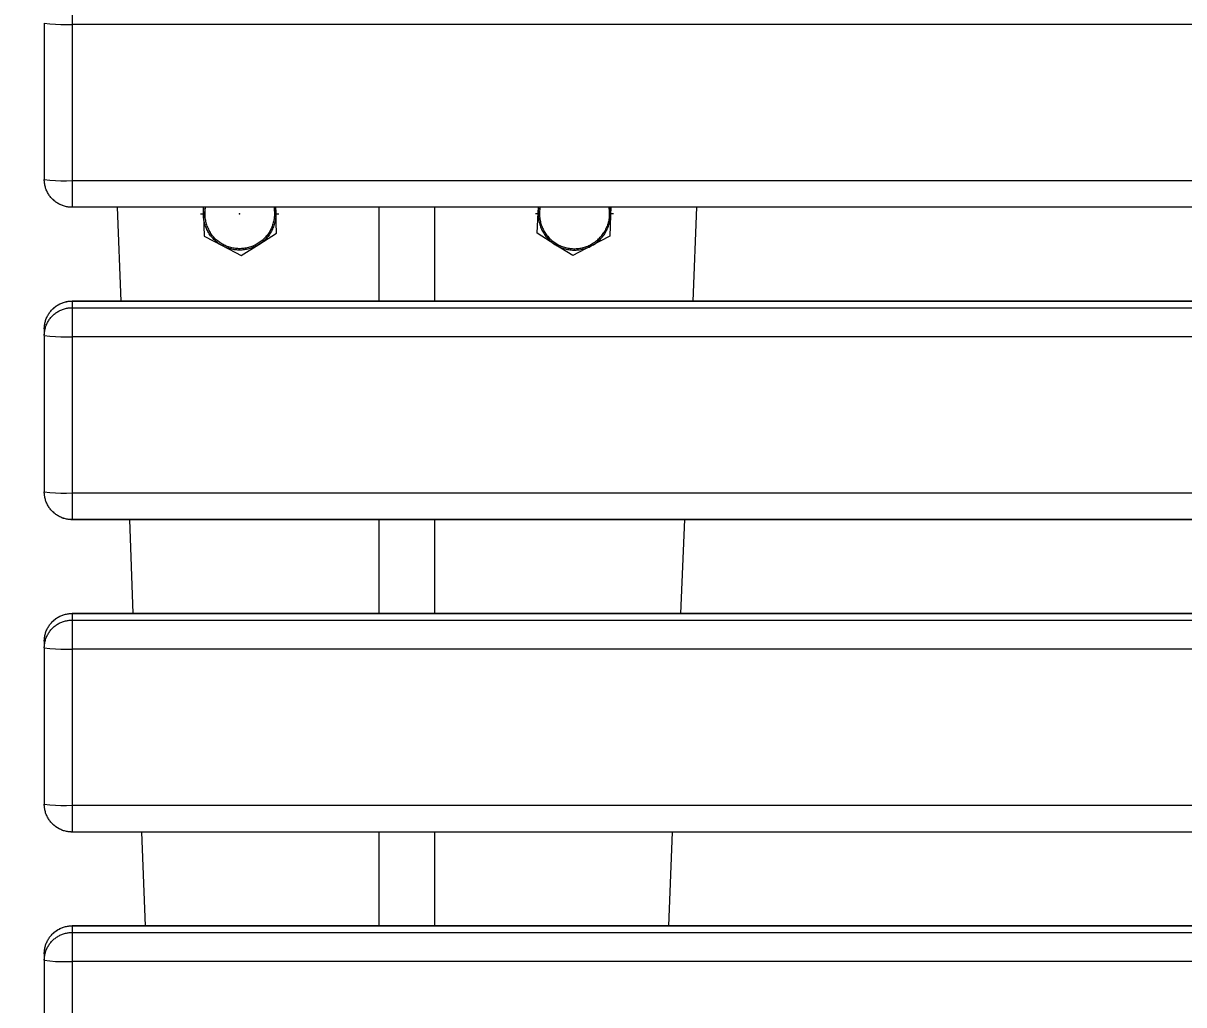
# Model space of a CAD drawing. Header units: millimetres. Extents: x -30 to 4992, y -440 to 3111.
# Drawn here: x 139.2 to 347.2, y 1856.5 to 2032.3 of the extents above; entities that cross this region are included whole.
import ezdxf

# ---------------------------------------------------------------- set-up
doc = ezdxf.new("R2010")
doc.units = ezdxf.units.MM
doc.header["$PDSIZE"] = -1
doc.layers.add('ZANO_R', color=7, linetype='Continuous', lineweight=0)
doc.layers.add('ZANO_W', color=1, linetype='Continuous', lineweight=0)
doc.styles.add('Arial', font='arial.ttf')
doc.styles.get("Standard").update_dxf_attribs({"font": 'ARIALUNI.TTF'})
doc.dimstyles.new('pl i ang', dxfattribs={"dimtxt": 50, "dimasz": 50, "dimexe": 1.25, "dimexo": 0.625, "dimgap": 10, "dimtad": 1, "dimtoh": 1, "dimtxsty": 'Standard', "dimcen": 2.5, "dimclrd": 1, "dimclre": 1, "dimclrt": 1, "dimadec": 0, "dimazin": 0, "dimtfac": 1, "dimtmove": 0, "dimatfit": 3, "dimfxl": 1, "dimarcsym": 1})

# ---------------------------------------------------------------- blocks, each defined once
blk = doc.blocks.new('*D389')
at = {"layer": 'ZANO_W', "color": 1, "lineweight": -2}
for p, q in [((138.02, 2206.3), (16.39, 2206.3)), ((26.39, 2166.3), (26.39, 938.92)), ((138.02, 898.92), (16.39, 898.92))]:
    blk.add_line(p, q, dxfattribs=at)
at = {"layer": 'ZANO_W', "color": 1}
for points in [[(33.05, 2166.3), (19.72, 2166.3), (26.39, 2206.3)], [(19.72, 938.92), (33.05, 938.92), (26.39, 898.92)]]:
    blk.add_solid(points, dxfattribs=at)
at = {"layer": 'ZANO_W', "color": 1, "insert": (-4.05, 1552.61), "char_height": 40, "attachment_point": 5, "rotation": 90, "style": 'Arial'}
blk.add_mtext('1307', dxfattribs=at)

msp = doc.modelspace()

# ---------------------------------------------------------------- linework, layer by layer
at = {"layer": 'ZANO_R'}
for p, q in [((148.02, 2037.26), (148.02, 2032.05)), ((143.02, 2032.27), (144.01, 2032.16)), ((143.02, 2032.26), (143.02, 2005.48)), ((144.01, 2032.16), (145.01, 2032.08)), ((145.01, 2032.08), (146.01, 2032.04)), ((146.01, 2032.04), (147.01, 2032.03)), ((147.01, 2032.03), (148.02, 2032.05)), ((1938.02, 2032.05), (148.02, 2032.05)), ((148.02, 2032.05), (148.02, 2004.08)), ((143.02, 2005.48), (143.02, 2004.29)), ((143.02, 2004.29), (144.01, 2004.18)), ((143.02, 2004.11), (143.02, 2004.29)), ((143.03, 2003.94), (143.02, 2004.11)), ((143.04, 2003.76), (143.03, 2003.94)), ((143.07, 2003.59), (143.04, 2003.76)), ((143.09, 2003.42), (143.07, 2003.59)), ((143.13, 2003.25), (143.09, 2003.42)), ((143.17, 2003.08), (143.13, 2003.25)), ((143.21, 2002.91), (143.17, 2003.08)), ((143.26, 2002.74), (143.21, 2002.91)), ((144.01, 2004.18), (145.01, 2004.11)), ((145.01, 2004.11), (146.01, 2004.06)), ((146.01, 2004.06), (147.01, 2004.05)), ((147.01, 2004.05), (148.02, 2004.08)), ((148.02, 2004.08), (1938.02, 2004.08)), ((148.02, 2004.08), (148.02, 1999.29)), ((143.32, 2002.58), (143.26, 2002.74)), ((143.38, 2002.41), (143.32, 2002.58)), ((143.45, 2002.25), (143.38, 2002.41)), ((143.52, 2002.1), (143.45, 2002.25)), ((143.6, 2001.94), (143.52, 2002.1)), ((143.69, 2001.79), (143.6, 2001.94)), ((143.78, 2001.64), (143.69, 2001.79)), ((143.87, 2001.49), (143.78, 2001.64)), ((143.97, 2001.35), (143.87, 2001.49)), ((144.08, 2001.21), (143.97, 2001.35)), ((144.19, 2001.07), (144.08, 2001.21)), ((144.3, 2000.94), (144.19, 2001.07)), ((144.42, 2000.82), (144.3, 2000.94)), ((144.54, 2000.69), (144.42, 2000.82)), ((144.67, 2000.57), (144.54, 2000.69)), ((144.7, 2000.55), (144.57, 2000.67)), ((144.8, 2000.46), (144.67, 2000.57)), ((144.83, 2000.44), (144.7, 2000.55)), ((144.94, 2000.35), (144.8, 2000.46)), ((144.97, 2000.33), (144.83, 2000.44)), ((145.08, 2000.24), (144.94, 2000.35)), ((145.11, 2000.23), (144.97, 2000.33)), ((145.22, 2000.14), (145.08, 2000.24)), ((145.25, 2000.13), (145.11, 2000.23)), ((145.37, 2000.05), (145.22, 2000.14)), ((145.39, 2000.04), (145.25, 2000.13)), ((145.52, 1999.96), (145.37, 2000.05)), ((145.54, 1999.95), (145.39, 2000.04)), ((145.67, 1999.88), (145.52, 1999.96)), ((145.69, 1999.87), (145.54, 1999.95)), ((145.83, 1999.8), (145.67, 1999.88)), ((145.85, 1999.79), (145.69, 1999.87)), ((145.98, 1999.72), (145.83, 1999.8)), ((146, 1999.72), (145.85, 1999.79)), ((146.14, 1999.65), (145.98, 1999.72)), ((146.16, 1999.65), (146, 1999.72)), ((146.31, 1999.59), (146.14, 1999.65)), ((146.32, 1999.59), (146.16, 1999.65)), ((146.47, 1999.54), (146.31, 1999.59)), ((146.49, 1999.53), (146.32, 1999.59)), ((146.64, 1999.48), (146.47, 1999.54)), ((146.65, 1999.48), (146.49, 1999.53)), ((146.81, 1999.44), (146.64, 1999.48)), ((146.82, 1999.44), (146.65, 1999.48)), ((146.98, 1999.4), (146.81, 1999.44)), ((146.99, 1999.4), (146.82, 1999.44)), ((147.15, 1999.37), (146.98, 1999.4)), ((147.16, 1999.37), (146.99, 1999.4)), ((147.32, 1999.34), (147.15, 1999.37)), ((147.33, 1999.34), (147.16, 1999.37)), ((147.49, 1999.32), (147.32, 1999.34)), ((147.5, 1999.32), (147.33, 1999.34)), ((147.67, 1999.3), (147.49, 1999.32)), ((147.67, 1999.31), (147.5, 1999.32)), ((147.84, 1999.3), (147.67, 1999.31)), ((147.84, 1999.29), (147.67, 1999.3)), ((148.02, 1999.3), (147.84, 1999.3)), ((148.02, 1999.29), (147.84, 1999.29)), ((244.57, 1999.3), (148.02, 1999.3)), ((1938.02, 1999.29), (148.02, 1999.29)), ((156.07, 1999.3), (156.73, 1982.49)), ((171.46, 1999.29), (171.52, 1997.87)), ((171.54, 1998.69), (171.56, 1998.89)), ((171.56, 1998.89), (171.59, 1999.09)), ((171.59, 1999.09), (171.62, 1999.3)), ((171.81, 1998.87), (171.79, 1998.66)), ((171.84, 1999.08), (171.81, 1998.87)), ((171.88, 1999.3), (171.84, 1999.08)), ((184.16, 1999.3), (184.19, 1999.08)), ((184.19, 1999.08), (184.22, 1998.87)), ((184.22, 1998.87), (184.24, 1998.66)), ((184.41, 1999.3), (184.44, 1999.11)), ((184.44, 1999.11), (184.47, 1998.93)), ((184.51, 1998.39), (184.47, 1999.3)), ((184.47, 1998.93), (184.49, 1998.75)), ((184.49, 1998.75), (184.5, 1998.57)), ((203.02, 1982.49), (203.02, 1999.3)), ((213.02, 1982.49), (213.02, 1999.3)), ((231.52, 1998.39), (231.56, 1999.3)), ((231.55, 1998.75), (231.53, 1998.57)), ((231.57, 1998.93), (231.55, 1998.75)), ((231.59, 1999.11), (231.57, 1998.93)), ((231.62, 1999.3), (231.59, 1999.11)), ((231.81, 1998.87), (231.79, 1998.66)), ((231.84, 1999.08), (231.81, 1998.87)), ((231.88, 1999.3), (231.84, 1999.08)), ((244.16, 1999.3), (244.19, 1999.08)), ((244.19, 1999.08), (244.22, 1998.87)), ((244.22, 1998.87), (244.24, 1998.66)), ((244.44, 1999.09), (244.41, 1999.3)), ((244.47, 1998.89), (244.44, 1999.09)), ((244.49, 1998.69), (244.47, 1998.89)), ((244.57, 1999.29), (244.51, 1997.87)), ((259.3, 1982.49), (259.96, 1999.29)), ((171.02, 1998.13), (171.51, 1998.13)), ((171.52, 1998.28), (171.53, 1998.48)), ((171.52, 1998.07), (171.52, 1998.28)), ((171.52, 1997.87), (171.52, 1998.07)), ((171.53, 1997.65), (171.52, 1997.87)), ((171.52, 1997.87), (171.67, 1994.12)), ((171.53, 1998.48), (171.54, 1998.69)), ((171.55, 1997.43), (171.53, 1997.65)), ((171.58, 1997.21), (171.55, 1997.43)), ((171.62, 1997), (171.58, 1997.21)), ((171.66, 1996.78), (171.62, 1997)), ((171.71, 1996.57), (171.66, 1996.78)), ((171.79, 1998.66), (171.77, 1998.45)), ((171.77, 1998.45), (171.77, 1998.23)), ((171.77, 1998.23), (171.77, 1998.02)), ((171.77, 1998.02), (171.77, 1997.81)), ((171.77, 1997.81), (171.79, 1997.6)), ((171.79, 1997.6), (171.81, 1997.38)), ((171.81, 1997.38), (171.84, 1997.17)), ((171.84, 1997.17), (171.88, 1996.96)), ((171.88, 1996.96), (171.92, 1996.75)), ((171.92, 1996.75), (171.97, 1996.54)), ((184.11, 1996.75), (184.06, 1996.55)), ((184.16, 1996.96), (184.11, 1996.75)), ((184.19, 1997.17), (184.16, 1996.96)), ((184.22, 1997.38), (184.19, 1997.17)), ((184.24, 1997.6), (184.22, 1997.38)), ((184.24, 1998.66), (184.26, 1998.45)), ((184.26, 1997.81), (184.24, 1997.6)), ((184.26, 1998.45), (184.26, 1998.23)), ((184.26, 1998.23), (184.26, 1998.02)), ((184.26, 1998.02), (184.26, 1997.81)), ((184.34, 1996.64), (184.29, 1996.43)), ((184.39, 1996.86), (184.34, 1996.64)), ((184.43, 1997.08), (184.39, 1996.86)), ((184.46, 1997.29), (184.43, 1997.08)), ((184.49, 1997.51), (184.46, 1997.29)), ((184.5, 1997.73), (184.49, 1997.51)), ((184.5, 1998.57), (184.51, 1998.39)), ((184.51, 1997.95), (184.5, 1997.73)), ((184.51, 1998.39), (184.52, 1998.17)), ((184.66, 1994.64), (184.51, 1998.39)), ((184.52, 1998.17), (184.51, 1997.95)), ((184.52, 1998.13), (185.02, 1998.13)), ((231.51, 1998.13), (231.02, 1998.13)), ((231.37, 1994.64), (231.52, 1998.39)), ((231.53, 1998.57), (231.52, 1998.39)), ((231.52, 1998.39), (231.52, 1998.17)), ((231.52, 1998.17), (231.52, 1997.95)), ((231.52, 1997.95), (231.53, 1997.73)), ((231.53, 1997.73), (231.55, 1997.51)), ((231.55, 1997.51), (231.57, 1997.29)), ((231.57, 1997.29), (231.6, 1997.08)), ((231.6, 1997.08), (231.64, 1996.86)), ((231.64, 1996.86), (231.69, 1996.64)), ((231.69, 1996.64), (231.74, 1996.43)), ((231.79, 1998.66), (231.77, 1998.45)), ((231.77, 1998.45), (231.77, 1998.23)), ((231.77, 1998.23), (231.77, 1998.02)), ((231.77, 1998.02), (231.77, 1997.81)), ((231.77, 1997.81), (231.79, 1997.6)), ((231.79, 1997.6), (231.81, 1997.38)), ((231.81, 1997.38), (231.84, 1997.17)), ((231.84, 1997.17), (231.88, 1996.96)), ((231.88, 1996.96), (231.92, 1996.75)), ((231.92, 1996.75), (231.97, 1996.55)), ((244.11, 1996.75), (244.06, 1996.54)), ((244.16, 1996.96), (244.11, 1996.75)), ((244.19, 1997.17), (244.16, 1996.96)), ((244.22, 1997.38), (244.19, 1997.17)), ((244.24, 1997.6), (244.22, 1997.38)), ((244.24, 1998.66), (244.26, 1998.45)), ((244.26, 1997.81), (244.24, 1997.6)), ((244.26, 1998.45), (244.26, 1998.23)), ((244.26, 1998.23), (244.26, 1998.02)), ((244.26, 1998.02), (244.26, 1997.81)), ((244.33, 1996.57), (244.37, 1996.78)), ((244.51, 1997.87), (244.36, 1994.12)), ((244.37, 1996.78), (244.42, 1997)), ((244.42, 1997), (244.45, 1997.21)), ((244.45, 1997.21), (244.48, 1997.43)), ((244.48, 1997.43), (244.5, 1997.65)), ((244.51, 1998.48), (244.49, 1998.69)), ((244.5, 1997.65), (244.51, 1997.87)), ((244.51, 1998.28), (244.51, 1998.48)), ((244.52, 1998.07), (244.51, 1998.28)), ((244.51, 1997.87), (244.52, 1998.07)), ((245.02, 1998.13), (244.52, 1998.13)), ((171.76, 1996.35), (171.71, 1996.57)), ((171.83, 1996.14), (171.76, 1996.35)), ((171.9, 1995.94), (171.83, 1996.14)), ((171.97, 1995.73), (171.9, 1995.94)), ((171.97, 1996.54), (172.03, 1996.34)), ((172.06, 1995.53), (171.97, 1995.73)), ((172.03, 1996.34), (172.09, 1996.14)), ((172.15, 1995.33), (172.06, 1995.53)), ((172.09, 1996.14), (172.16, 1995.93)), ((172.25, 1995.13), (172.15, 1995.33)), ((172.16, 1995.93), (172.24, 1995.74)), ((172.24, 1995.74), (172.33, 1995.54)), ((172.35, 1994.94), (172.25, 1995.13)), ((172.33, 1995.54), (172.42, 1995.35)), ((172.46, 1994.75), (172.35, 1994.94)), ((172.42, 1995.35), (172.52, 1995.16)), ((172.58, 1994.56), (172.46, 1994.75)), ((172.52, 1995.16), (172.62, 1994.97)), ((172.7, 1994.38), (172.58, 1994.56)), ((172.62, 1994.97), (172.73, 1994.79)), ((172.85, 1994.61), (172.73, 1994.79)), ((172.97, 1994.44), (172.85, 1994.61)), ((181.49, 1992.63), (184.66, 1994.64)), ((183.18, 1994.61), (183.06, 1994.44)), ((183.3, 1994.79), (183.18, 1994.61)), ((183.41, 1994.97), (183.3, 1994.79)), ((183.49, 1994.63), (183.37, 1994.45)), ((183.52, 1995.16), (183.41, 1994.97)), ((183.61, 1994.82), (183.49, 1994.63)), ((183.61, 1995.35), (183.52, 1995.16)), ((183.71, 1995.54), (183.61, 1995.35)), ((183.72, 1995.01), (183.61, 1994.82)), ((183.79, 1995.74), (183.71, 1995.54)), ((183.82, 1995.2), (183.72, 1995.01)), ((183.87, 1995.94), (183.79, 1995.74)), ((183.92, 1995.4), (183.82, 1995.2)), ((183.94, 1996.14), (183.87, 1995.94)), ((184, 1995.6), (183.92, 1995.4)), ((184, 1996.34), (183.94, 1996.14)), ((184.06, 1996.55), (184, 1996.34)), ((184.09, 1995.81), (184, 1995.6)), ((184.16, 1996.01), (184.09, 1995.81)), ((184.23, 1996.22), (184.16, 1996.01)), ((184.29, 1996.43), (184.23, 1996.22)), ((234.54, 1992.63), (231.37, 1994.64)), ((231.74, 1996.43), (231.8, 1996.22)), ((231.8, 1996.22), (231.87, 1996.01)), ((231.87, 1996.01), (231.95, 1995.81)), ((231.95, 1995.81), (232.03, 1995.6)), ((231.97, 1996.55), (232.03, 1996.34)), ((232.03, 1996.34), (232.09, 1996.14)), ((232.03, 1995.6), (232.12, 1995.4)), ((232.09, 1996.14), (232.16, 1995.94)), ((232.12, 1995.4), (232.21, 1995.2)), ((232.16, 1995.94), (232.24, 1995.74)), ((232.21, 1995.2), (232.31, 1995.01)), ((232.24, 1995.74), (232.33, 1995.54)), ((232.31, 1995.01), (232.42, 1994.82)), ((232.33, 1995.54), (232.42, 1995.35)), ((232.42, 1995.35), (232.52, 1995.16)), ((232.42, 1994.82), (232.54, 1994.63)), ((232.52, 1995.16), (232.62, 1994.97)), ((232.54, 1994.63), (232.66, 1994.45)), ((232.62, 1994.97), (232.73, 1994.79)), ((232.73, 1994.79), (232.85, 1994.61)), ((232.85, 1994.61), (232.97, 1994.44)), ((243.06, 1994.44), (243.18, 1994.61)), ((243.18, 1994.61), (243.3, 1994.79)), ((243.41, 1994.97), (243.3, 1994.79)), ((243.33, 1994.38), (243.45, 1994.56)), ((243.51, 1995.16), (243.41, 1994.97)), ((243.45, 1994.56), (243.57, 1994.75)), ((243.61, 1995.35), (243.51, 1995.16)), ((243.57, 1994.75), (243.68, 1994.94)), ((243.7, 1995.54), (243.61, 1995.35)), ((243.68, 1994.94), (243.78, 1995.13)), ((243.79, 1995.74), (243.7, 1995.54)), ((243.78, 1995.13), (243.88, 1995.33)), ((243.87, 1995.93), (243.79, 1995.74)), ((243.94, 1996.14), (243.87, 1995.93)), ((243.88, 1995.33), (243.97, 1995.53)), ((244, 1996.34), (243.94, 1996.14)), ((243.97, 1995.53), (244.06, 1995.73)), ((244.06, 1996.54), (244, 1996.34)), ((244.06, 1995.73), (244.14, 1995.94)), ((244.14, 1995.94), (244.21, 1996.14)), ((244.21, 1996.14), (244.27, 1996.35)), ((244.27, 1996.35), (244.33, 1996.57)), ((171.67, 1994.12), (174.99, 1992.37)), ((172.83, 1994.21), (172.7, 1994.38)), ((172.97, 1994.03), (172.83, 1994.21)), ((173.1, 1994.27), (172.97, 1994.44)), ((173.11, 1993.86), (172.97, 1994.03)), ((173.24, 1994.1), (173.1, 1994.27)), ((173.26, 1993.7), (173.11, 1993.86)), ((173.38, 1993.94), (173.24, 1994.1)), ((173.41, 1993.54), (173.26, 1993.7)), ((173.52, 1993.78), (173.38, 1993.94)), ((173.57, 1993.39), (173.41, 1993.54)), ((173.67, 1993.63), (173.52, 1993.78)), ((173.73, 1993.24), (173.57, 1993.39)), ((173.83, 1993.49), (173.67, 1993.63)), ((173.9, 1993.1), (173.73, 1993.24)), ((173.99, 1993.35), (173.83, 1993.49)), ((174.07, 1992.96), (173.9, 1993.1)), ((174.16, 1993.21), (173.99, 1993.35)), ((174.25, 1992.83), (174.07, 1992.96)), ((174.33, 1993.08), (174.16, 1993.21)), ((174.43, 1992.71), (174.25, 1992.83)), ((174.5, 1992.96), (174.33, 1993.08)), ((174.61, 1992.59), (174.43, 1992.71)), ((174.68, 1992.84), (174.5, 1992.96)), ((174.8, 1992.48), (174.61, 1992.59)), ((174.86, 1992.73), (174.68, 1992.84)), ((174.99, 1992.37), (174.8, 1992.48)), ((175.05, 1992.63), (174.86, 1992.73)), ((175.24, 1992.53), (175.05, 1992.63)), ((175.43, 1992.44), (175.24, 1992.53)), ((178.32, 1990.63), (181.49, 1992.63)), ((180.8, 1992.53), (180.6, 1992.44)), ((180.99, 1992.63), (180.8, 1992.53)), ((181.17, 1992.73), (180.99, 1992.63)), ((181.3, 1992.52), (181.11, 1992.41)), ((181.35, 1992.84), (181.17, 1992.73)), ((181.49, 1992.63), (181.3, 1992.52)), ((181.53, 1992.96), (181.35, 1992.84)), ((181.67, 1992.75), (181.49, 1992.63)), ((181.71, 1993.09), (181.53, 1992.96)), ((181.85, 1992.88), (181.67, 1992.75)), ((181.88, 1993.21), (181.71, 1993.09)), ((182.03, 1993.01), (181.85, 1992.88)), ((182.04, 1993.35), (181.88, 1993.21)), ((182.2, 1993.15), (182.03, 1993.01)), ((182.2, 1993.49), (182.04, 1993.35)), ((182.36, 1993.63), (182.2, 1993.49)), ((182.36, 1993.3), (182.2, 1993.15)), ((182.51, 1993.79), (182.36, 1993.63)), ((182.52, 1993.44), (182.36, 1993.3)), ((182.66, 1993.94), (182.51, 1993.79)), ((182.68, 1993.6), (182.52, 1993.44)), ((182.8, 1994.1), (182.66, 1993.94)), ((182.83, 1993.76), (182.68, 1993.6)), ((182.93, 1994.27), (182.8, 1994.1)), ((182.97, 1993.92), (182.83, 1993.76)), ((183.06, 1994.44), (182.93, 1994.27)), ((183.11, 1994.09), (182.97, 1993.92)), ((183.25, 1994.27), (183.11, 1994.09)), ((183.37, 1994.45), (183.25, 1994.27)), ((232.66, 1994.45), (232.79, 1994.27)), ((232.79, 1994.27), (232.92, 1994.09)), ((232.92, 1994.09), (233.06, 1993.92)), ((232.97, 1994.44), (233.1, 1994.27)), ((233.06, 1993.92), (233.2, 1993.76)), ((233.1, 1994.27), (233.24, 1994.1)), ((233.2, 1993.76), (233.35, 1993.6)), ((233.24, 1994.1), (233.38, 1993.94)), ((233.35, 1993.6), (233.51, 1993.44)), ((233.38, 1993.94), (233.52, 1993.79)), ((233.51, 1993.44), (233.67, 1993.3)), ((233.52, 1993.79), (233.67, 1993.63)), ((233.67, 1993.63), (233.83, 1993.49)), ((233.67, 1993.3), (233.84, 1993.15)), ((233.83, 1993.49), (233.99, 1993.35)), ((233.84, 1993.15), (234.01, 1993.01)), ((233.99, 1993.35), (234.15, 1993.21)), ((234.01, 1993.01), (234.18, 1992.88)), ((234.15, 1993.21), (234.32, 1993.09)), ((234.18, 1992.88), (234.36, 1992.75)), ((234.32, 1993.09), (234.5, 1992.96)), ((234.36, 1992.75), (234.54, 1992.63)), ((234.5, 1992.96), (234.68, 1992.84)), ((234.54, 1992.63), (234.73, 1992.52)), ((237.72, 1990.63), (234.54, 1992.63)), ((234.68, 1992.84), (234.86, 1992.73)), ((234.73, 1992.52), (234.92, 1992.41)), ((234.86, 1992.73), (235.05, 1992.63)), ((235.05, 1992.63), (235.24, 1992.53)), ((235.24, 1992.53), (235.43, 1992.44)), ((240.6, 1992.44), (240.8, 1992.53)), ((240.8, 1992.53), (240.99, 1992.63)), ((240.99, 1992.63), (241.17, 1992.73)), ((244.36, 1994.12), (241.04, 1992.37)), ((241.04, 1992.37), (241.23, 1992.48)), ((241.17, 1992.73), (241.35, 1992.84)), ((241.23, 1992.48), (241.42, 1992.59)), ((241.35, 1992.84), (241.53, 1992.96)), ((241.42, 1992.59), (241.61, 1992.71)), ((241.53, 1992.96), (241.71, 1993.08)), ((241.61, 1992.71), (241.79, 1992.83)), ((241.71, 1993.08), (241.88, 1993.21)), ((241.79, 1992.83), (241.96, 1992.96)), ((241.88, 1993.21), (242.04, 1993.35)), ((241.96, 1992.96), (242.14, 1993.1)), ((242.04, 1993.35), (242.2, 1993.49)), ((242.14, 1993.1), (242.3, 1993.24)), ((242.2, 1993.49), (242.36, 1993.63)), ((242.3, 1993.24), (242.47, 1993.39)), ((242.36, 1993.63), (242.51, 1993.78)), ((242.47, 1993.39), (242.62, 1993.54)), ((242.51, 1993.78), (242.66, 1993.94)), ((242.62, 1993.54), (242.77, 1993.7)), ((242.66, 1993.94), (242.8, 1994.1)), ((242.77, 1993.7), (242.92, 1993.86)), ((242.8, 1994.1), (242.93, 1994.27)), ((242.92, 1993.86), (243.06, 1994.03)), ((242.93, 1994.27), (243.06, 1994.44)), ((243.06, 1994.03), (243.2, 1994.21)), ((243.2, 1994.21), (243.33, 1994.38)), ((175.19, 1992.28), (174.99, 1992.37)), ((174.99, 1992.37), (178.32, 1990.63)), ((175.39, 1992.18), (175.19, 1992.28)), ((175.59, 1992.1), (175.39, 1992.18)), ((175.62, 1992.35), (175.43, 1992.44)), ((175.8, 1992.02), (175.59, 1992.1)), ((175.82, 1992.28), (175.62, 1992.35)), ((176, 1991.95), (175.8, 1992.02)), ((176.02, 1992.2), (175.82, 1992.28)), ((176.21, 1991.88), (176, 1991.95)), ((176.23, 1992.14), (176.02, 1992.2)), ((176.43, 1991.83), (176.21, 1991.88)), ((176.43, 1992.08), (176.23, 1992.14)), ((176.64, 1992.03), (176.43, 1992.08)), ((176.64, 1991.78), (176.43, 1991.83)), ((176.85, 1991.99), (176.64, 1992.03)), ((176.85, 1991.73), (176.64, 1991.78)), ((177.06, 1991.95), (176.85, 1991.99)), ((177.07, 1991.7), (176.85, 1991.73)), ((177.27, 1991.92), (177.06, 1991.95)), ((177.29, 1991.67), (177.07, 1991.7)), ((177.48, 1991.9), (177.27, 1991.92)), ((177.51, 1991.65), (177.29, 1991.67)), ((177.7, 1991.89), (177.48, 1991.9)), ((177.73, 1991.63), (177.51, 1991.65)), ((177.91, 1991.88), (177.7, 1991.89)), ((177.95, 1991.63), (177.73, 1991.63)), ((178.12, 1991.88), (177.91, 1991.88)), ((178.17, 1991.63), (177.95, 1991.63)), ((178.34, 1991.89), (178.12, 1991.88)), ((178.39, 1991.64), (178.17, 1991.63)), ((178.55, 1991.9), (178.34, 1991.89)), ((178.6, 1991.66), (178.39, 1991.64)), ((178.76, 1991.92), (178.55, 1991.9)), ((178.82, 1991.68), (178.6, 1991.66)), ((178.97, 1991.95), (178.76, 1991.92)), ((179.04, 1991.71), (178.82, 1991.68)), ((179.18, 1991.99), (178.97, 1991.95)), ((179.26, 1991.75), (179.04, 1991.71)), ((179.39, 1992.03), (179.18, 1991.99)), ((179.47, 1991.79), (179.26, 1991.75)), ((179.6, 1992.08), (179.39, 1992.03)), ((179.68, 1991.85), (179.47, 1991.79)), ((179.81, 1992.14), (179.6, 1992.08)), ((179.9, 1991.91), (179.68, 1991.85)), ((180.01, 1992.2), (179.81, 1992.14)), ((180.1, 1991.97), (179.9, 1991.91)), ((180.21, 1992.28), (180.01, 1992.2)), ((180.31, 1992.05), (180.1, 1991.97)), ((180.41, 1992.35), (180.21, 1992.28)), ((180.51, 1992.13), (180.31, 1992.05)), ((180.6, 1992.44), (180.41, 1992.35)), ((180.72, 1992.22), (180.51, 1992.13)), ((180.91, 1992.31), (180.72, 1992.22)), ((181.11, 1992.41), (180.91, 1992.31)), ((234.92, 1992.41), (235.12, 1992.31)), ((235.12, 1992.31), (235.32, 1992.22)), ((235.32, 1992.22), (235.52, 1992.13)), ((235.43, 1992.44), (235.62, 1992.35)), ((235.52, 1992.13), (235.72, 1992.05)), ((235.62, 1992.35), (235.82, 1992.28)), ((235.72, 1992.05), (235.93, 1991.97)), ((235.82, 1992.28), (236.02, 1992.2)), ((235.93, 1991.97), (236.14, 1991.91)), ((236.02, 1992.2), (236.23, 1992.14)), ((236.14, 1991.91), (236.35, 1991.85)), ((236.23, 1992.14), (236.43, 1992.08)), ((236.35, 1991.85), (236.56, 1991.79)), ((236.43, 1992.08), (236.64, 1992.03)), ((236.56, 1991.79), (236.78, 1991.75)), ((236.64, 1992.03), (236.85, 1991.99)), ((236.78, 1991.75), (236.99, 1991.71)), ((236.85, 1991.99), (237.06, 1991.95)), ((236.99, 1991.71), (237.21, 1991.68)), ((237.06, 1991.95), (237.27, 1991.92)), ((237.21, 1991.68), (237.43, 1991.66)), ((237.27, 1991.92), (237.48, 1991.9)), ((237.43, 1991.66), (237.65, 1991.64)), ((237.48, 1991.9), (237.7, 1991.89)), ((237.65, 1991.64), (237.87, 1991.63)), ((237.7, 1991.89), (237.91, 1991.88)), ((241.04, 1992.37), (237.72, 1990.63)), ((237.87, 1991.63), (238.09, 1991.63)), ((237.91, 1991.88), (238.12, 1991.88)), ((238.09, 1991.63), (238.31, 1991.63)), ((238.12, 1991.88), (238.34, 1991.89)), ((238.31, 1991.63), (238.52, 1991.65)), ((238.34, 1991.89), (238.55, 1991.9)), ((238.52, 1991.65), (238.74, 1991.67)), ((238.55, 1991.9), (238.76, 1991.92)), ((238.74, 1991.67), (238.96, 1991.7)), ((238.76, 1991.92), (238.97, 1991.95)), ((238.96, 1991.7), (239.18, 1991.73)), ((238.97, 1991.95), (239.18, 1991.99)), ((239.18, 1991.99), (239.39, 1992.03)), ((239.18, 1991.73), (239.39, 1991.78)), ((239.39, 1992.03), (239.6, 1992.08)), ((239.39, 1991.78), (239.61, 1991.83)), ((239.6, 1992.08), (239.8, 1992.14)), ((239.61, 1991.83), (239.82, 1991.88)), ((239.8, 1992.14), (240.01, 1992.2)), ((239.82, 1991.88), (240.03, 1991.95)), ((240.01, 1992.2), (240.21, 1992.28)), ((240.03, 1991.95), (240.24, 1992.02)), ((240.21, 1992.28), (240.41, 1992.35)), ((240.24, 1992.02), (240.44, 1992.1)), ((240.41, 1992.35), (240.6, 1992.44)), ((240.44, 1992.1), (240.64, 1992.18)), ((240.64, 1992.18), (240.84, 1992.28)), ((240.84, 1992.28), (241.04, 1992.37)), ((145.98, 1982.06), (146.14, 1982.13)), ((146, 1982.07), (146.16, 1982.14)), ((146.14, 1982.13), (146.31, 1982.19)), ((146.16, 1982.14), (146.32, 1982.2)), ((146.31, 1982.19), (146.47, 1982.25)), ((146.32, 1982.2), (146.49, 1982.26)), ((146.47, 1982.25), (146.64, 1982.3)), ((146.49, 1982.26), (146.65, 1982.31)), ((146.64, 1982.3), (146.81, 1982.35)), ((146.65, 1982.31), (146.82, 1982.35)), ((146.81, 1982.35), (146.98, 1982.38)), ((146.82, 1982.35), (146.99, 1982.39)), ((146.98, 1982.38), (147.15, 1982.42)), ((146.99, 1982.39), (147.16, 1982.42)), ((147.15, 1982.42), (147.32, 1982.45)), ((147.16, 1982.42), (147.33, 1982.45)), ((147.32, 1982.45), (147.49, 1982.47)), ((147.33, 1982.45), (147.5, 1982.47)), ((147.49, 1982.47), (147.67, 1982.48)), ((147.5, 1982.47), (147.67, 1982.49)), ((147.67, 1982.48), (147.84, 1982.49)), ((147.67, 1982.49), (147.84, 1982.49)), ((147.84, 1982.49), (148.02, 1982.5)), ((147.84, 1982.49), (148.02, 1982.49)), ((148.02, 1982.49), (148.02, 1982.5)), ((148.02, 1982.5), (1938.02, 1982.5)), ((1938.02, 1982.49), (148.02, 1982.49)), ((148.02, 1982.49), (148.02, 1981.31)), ((143.69, 1980), (143.78, 1980.15)), ((143.78, 1980.15), (143.87, 1980.29)), ((143.87, 1980.29), (143.97, 1980.44)), ((143.97, 1980.44), (144.08, 1980.57)), ((144.08, 1980.57), (144.19, 1980.71)), ((144.19, 1980.71), (144.3, 1980.84)), ((144.3, 1980.84), (144.42, 1980.97)), ((144.42, 1980.97), (144.54, 1981.09)), ((144.54, 1981.09), (144.67, 1981.21)), ((144.54, 1979.91), (144.67, 1980.03)), ((144.57, 1981.12), (144.7, 1981.24)), ((144.67, 1981.21), (144.8, 1981.33)), ((144.67, 1980.03), (144.8, 1980.14)), ((144.7, 1981.24), (144.83, 1981.35)), ((144.8, 1981.33), (144.94, 1981.44)), ((144.8, 1980.14), (144.94, 1980.25)), ((144.83, 1981.35), (144.96, 1981.46)), ((144.94, 1981.44), (145.08, 1981.54)), ((144.94, 1980.25), (145.08, 1980.36)), ((144.96, 1981.46), (145.1, 1981.56)), ((145.08, 1981.54), (145.22, 1981.64)), ((145.08, 1980.36), (145.22, 1980.46)), ((145.1, 1981.56), (145.25, 1981.66)), ((145.22, 1981.64), (145.37, 1981.74)), ((145.22, 1980.46), (145.37, 1980.55)), ((145.25, 1981.66), (145.39, 1981.75)), ((145.37, 1981.74), (145.52, 1981.83)), ((145.37, 1980.55), (145.52, 1980.64)), ((145.39, 1981.75), (145.54, 1981.84)), ((145.52, 1981.83), (145.67, 1981.91)), ((145.52, 1980.64), (145.67, 1980.73)), ((145.54, 1981.84), (145.69, 1981.92)), ((145.67, 1981.91), (145.82, 1981.99)), ((145.67, 1980.73), (145.82, 1980.81)), ((145.69, 1981.92), (145.85, 1982)), ((145.82, 1981.99), (145.98, 1982.06)), ((145.82, 1980.81), (145.98, 1980.88)), ((145.85, 1982), (146, 1982.07)), ((145.98, 1980.88), (146.14, 1980.95)), ((146.14, 1980.95), (146.31, 1981.01)), ((146.31, 1981.01), (146.47, 1981.07)), ((146.47, 1981.07), (146.64, 1981.12)), ((146.64, 1981.12), (146.81, 1981.16)), ((146.81, 1981.16), (146.98, 1981.2)), ((146.98, 1981.2), (147.15, 1981.24)), ((147.15, 1981.24), (147.32, 1981.26)), ((147.32, 1981.26), (147.49, 1981.28)), ((147.49, 1981.28), (147.67, 1981.3)), ((147.67, 1981.3), (147.84, 1981.31)), ((147.84, 1981.31), (148.02, 1981.31)), ((148.02, 1981.31), (1938.02, 1981.31)), ((148.02, 1981.31), (148.02, 1976.1)), ((143.03, 1977.85), (143.04, 1978.02)), ((143.04, 1978.02), (143.06, 1978.19)), ((143.06, 1978.19), (143.09, 1978.37)), ((143.09, 1978.37), (143.13, 1978.54)), ((143.13, 1978.54), (143.16, 1978.71)), ((143.16, 1978.71), (143.21, 1978.88)), ((143.21, 1978.88), (143.26, 1979.04)), ((143.26, 1979.04), (143.32, 1979.21)), ((143.26, 1977.86), (143.32, 1978.02)), ((143.32, 1979.21), (143.38, 1979.37)), ((143.32, 1978.02), (143.38, 1978.19)), ((143.38, 1979.37), (143.45, 1979.53)), ((143.38, 1978.19), (143.45, 1978.35)), ((143.45, 1979.53), (143.52, 1979.69)), ((143.45, 1978.35), (143.52, 1978.51)), ((143.52, 1979.69), (143.6, 1979.84)), ((143.52, 1978.51), (143.6, 1978.66)), ((143.6, 1979.84), (143.69, 1980)), ((143.6, 1978.66), (143.69, 1978.81)), ((143.69, 1978.81), (143.78, 1978.96)), ((143.78, 1978.96), (143.87, 1979.11)), ((143.87, 1979.11), (143.97, 1979.25)), ((143.97, 1979.25), (144.08, 1979.39)), ((144.08, 1979.39), (144.19, 1979.53)), ((144.19, 1979.53), (144.3, 1979.66)), ((144.3, 1979.66), (144.42, 1979.79)), ((144.42, 1979.79), (144.54, 1979.91)), ((143.02, 1977.67), (143.03, 1977.85)), ((143.02, 1977.5), (143.02, 1977.67)), ((143.02, 1977.5), (143.02, 1976.43)), ((143.02, 1976.49), (143.03, 1976.66)), ((143.02, 1976.32), (143.02, 1976.49)), ((143.02, 1976.32), (144.01, 1976.21)), ((143.02, 1976.31), (143.02, 1949.53)), ((143.03, 1976.66), (143.04, 1976.84)), ((143.04, 1976.84), (143.06, 1977.01)), ((143.06, 1977.01), (143.09, 1977.18)), ((143.09, 1977.18), (143.13, 1977.35)), ((143.13, 1977.35), (143.16, 1977.52)), ((143.16, 1977.52), (143.21, 1977.69)), ((143.21, 1977.69), (143.26, 1977.86)), ((144.01, 1976.21), (145.01, 1976.13)), ((145.01, 1976.13), (146.01, 1976.09)), ((146.01, 1976.09), (147.01, 1976.08)), ((147.01, 1976.08), (148.02, 1976.1)), ((1938.02, 1976.1), (148.02, 1976.1)), ((148.02, 1976.1), (148.02, 1948.13)), ((143.02, 1949.53), (143.02, 1948.34)), ((143.02, 1948.34), (144.01, 1948.23)), ((143.02, 1948.16), (143.02, 1948.34)), ((143.03, 1947.99), (143.02, 1948.16)), ((143.04, 1947.81), (143.03, 1947.99)), ((143.07, 1947.64), (143.04, 1947.81)), ((143.09, 1947.47), (143.07, 1947.64)), ((143.13, 1947.3), (143.09, 1947.47)), ((143.17, 1947.13), (143.13, 1947.3)), ((143.21, 1946.96), (143.17, 1947.13)), ((143.26, 1946.79), (143.21, 1946.96)), ((143.32, 1946.63), (143.26, 1946.79)), ((144.01, 1948.23), (145.01, 1948.16)), ((145.01, 1948.16), (146.01, 1948.11)), ((146.01, 1948.11), (147.01, 1948.1)), ((147.01, 1948.1), (148.02, 1948.13)), ((148.02, 1948.13), (1938.02, 1948.13)), ((148.02, 1948.13), (148.02, 1943.34)), ((143.38, 1946.46), (143.32, 1946.63)), ((143.45, 1946.3), (143.38, 1946.46)), ((143.52, 1946.15), (143.45, 1946.3)), ((143.6, 1945.99), (143.52, 1946.15)), ((143.69, 1945.84), (143.6, 1945.99)), ((143.78, 1945.69), (143.69, 1945.84)), ((143.87, 1945.54), (143.78, 1945.69)), ((143.97, 1945.4), (143.87, 1945.54)), ((144.08, 1945.26), (143.97, 1945.4)), ((144.19, 1945.12), (144.08, 1945.26)), ((144.3, 1944.99), (144.19, 1945.12)), ((144.42, 1944.87), (144.3, 1944.99)), ((144.54, 1944.74), (144.42, 1944.87)), ((144.67, 1944.62), (144.54, 1944.74)), ((144.7, 1944.6), (144.57, 1944.72)), ((144.8, 1944.51), (144.67, 1944.62)), ((144.83, 1944.49), (144.7, 1944.6)), ((144.94, 1944.4), (144.8, 1944.51)), ((144.97, 1944.38), (144.83, 1944.49)), ((145.08, 1944.29), (144.94, 1944.4)), ((145.11, 1944.28), (144.97, 1944.38)), ((145.22, 1944.19), (145.08, 1944.29)), ((145.25, 1944.18), (145.11, 1944.28)), ((145.37, 1944.1), (145.22, 1944.19)), ((145.39, 1944.09), (145.25, 1944.18)), ((145.52, 1944.01), (145.37, 1944.1)), ((145.54, 1944), (145.39, 1944.09)), ((145.67, 1943.93), (145.52, 1944.01)), ((145.69, 1943.92), (145.54, 1944)), ((145.83, 1943.85), (145.67, 1943.93)), ((145.85, 1943.84), (145.69, 1943.92)), ((145.98, 1943.77), (145.83, 1943.85)), ((146, 1943.77), (145.85, 1943.84)), ((146.14, 1943.7), (145.98, 1943.77)), ((146.16, 1943.7), (146, 1943.77)), ((146.31, 1943.64), (146.14, 1943.7)), ((146.32, 1943.64), (146.16, 1943.7)), ((146.47, 1943.59), (146.31, 1943.64)), ((146.49, 1943.58), (146.32, 1943.64)), ((146.64, 1943.53), (146.47, 1943.59)), ((146.65, 1943.53), (146.49, 1943.58)), ((146.81, 1943.49), (146.64, 1943.53)), ((146.82, 1943.49), (146.65, 1943.53)), ((146.98, 1943.45), (146.81, 1943.49)), ((146.99, 1943.45), (146.82, 1943.49)), ((147.15, 1943.42), (146.98, 1943.45)), ((147.16, 1943.42), (146.99, 1943.45)), ((147.32, 1943.39), (147.15, 1943.42)), ((147.33, 1943.39), (147.16, 1943.42)), ((147.49, 1943.37), (147.32, 1943.39)), ((147.5, 1943.37), (147.33, 1943.39)), ((147.67, 1943.35), (147.49, 1943.37)), ((147.67, 1943.36), (147.5, 1943.37)), ((147.84, 1943.35), (147.67, 1943.36)), ((147.84, 1943.34), (147.67, 1943.35)), ((148.02, 1943.35), (147.84, 1943.35)), ((148.02, 1943.34), (147.84, 1943.34)), ((1938.02, 1943.35), (148.02, 1943.35)), ((1938.02, 1943.34), (148.02, 1943.34)), ((158.26, 1943.35), (158.91, 1926.54)), ((203.02, 1926.54), (203.02, 1943.35)), ((213.02, 1926.54), (213.02, 1943.35)), ((257.12, 1926.54), (257.78, 1943.35)), ((145.52, 1925.88), (145.67, 1925.96)), ((145.54, 1925.89), (145.69, 1925.97)), ((145.67, 1925.96), (145.82, 1926.04)), ((145.69, 1925.97), (145.85, 1926.05)), ((145.82, 1926.04), (145.98, 1926.11)), ((145.85, 1926.05), (146, 1926.12)), ((145.98, 1926.11), (146.14, 1926.18)), ((146, 1926.12), (146.16, 1926.19)), ((146.14, 1926.18), (146.31, 1926.24)), ((146.16, 1926.19), (146.32, 1926.25)), ((146.31, 1926.24), (146.47, 1926.3)), ((146.32, 1926.25), (146.49, 1926.31)), ((146.47, 1926.3), (146.64, 1926.35)), ((146.49, 1926.31), (146.65, 1926.36)), ((146.64, 1926.35), (146.81, 1926.4)), ((146.65, 1926.36), (146.82, 1926.4)), ((146.81, 1926.4), (146.98, 1926.43)), ((146.82, 1926.4), (146.99, 1926.44)), ((146.98, 1926.43), (147.15, 1926.47)), ((146.99, 1926.44), (147.16, 1926.47)), ((147.15, 1926.47), (147.32, 1926.5)), ((147.16, 1926.47), (147.33, 1926.5)), ((147.32, 1926.5), (147.49, 1926.52)), ((147.33, 1926.5), (147.5, 1926.52)), ((147.49, 1926.52), (147.67, 1926.53)), ((147.5, 1926.52), (147.67, 1926.54)), ((147.67, 1926.53), (147.84, 1926.54)), ((147.67, 1926.54), (147.84, 1926.54)), ((147.84, 1926.54), (148.02, 1926.55)), ((147.84, 1926.54), (148.02, 1926.54)), ((148.02, 1926.54), (148.02, 1926.55)), ((148.02, 1926.55), (1938.02, 1926.55)), ((1938.02, 1926.54), (148.02, 1926.54)), ((148.02, 1926.54), (148.02, 1925.36)), ((143.52, 1923.74), (143.6, 1923.89)), ((143.6, 1923.89), (143.69, 1924.05)), ((143.69, 1924.05), (143.78, 1924.2)), ((143.78, 1924.2), (143.87, 1924.34)), ((143.87, 1924.34), (143.97, 1924.49)), ((143.97, 1924.49), (144.08, 1924.62)), ((144.08, 1924.62), (144.19, 1924.76)), ((144.19, 1924.76), (144.3, 1924.89)), ((144.3, 1924.89), (144.42, 1925.02)), ((144.42, 1925.02), (144.54, 1925.14)), ((144.42, 1923.84), (144.54, 1923.96)), ((144.54, 1925.14), (144.67, 1925.26)), ((144.54, 1923.96), (144.67, 1924.08)), ((144.57, 1925.17), (144.7, 1925.29)), ((144.67, 1925.26), (144.8, 1925.38)), ((144.67, 1924.08), (144.8, 1924.19)), ((144.7, 1925.29), (144.83, 1925.4)), ((144.8, 1925.38), (144.94, 1925.49)), ((144.8, 1924.19), (144.94, 1924.3)), ((144.83, 1925.4), (144.96, 1925.51)), ((144.94, 1925.49), (145.08, 1925.59)), ((144.94, 1924.3), (145.08, 1924.41)), ((144.96, 1925.51), (145.1, 1925.61)), ((145.08, 1925.59), (145.22, 1925.69)), ((145.08, 1924.41), (145.22, 1924.51)), ((145.1, 1925.61), (145.25, 1925.71)), ((145.22, 1925.69), (145.37, 1925.79)), ((145.22, 1924.51), (145.37, 1924.6)), ((145.25, 1925.71), (145.39, 1925.8)), ((145.37, 1925.79), (145.52, 1925.88)), ((145.37, 1924.6), (145.52, 1924.69)), ((145.39, 1925.8), (145.54, 1925.89)), ((145.52, 1924.69), (145.67, 1924.78)), ((145.67, 1924.78), (145.82, 1924.86)), ((145.82, 1924.86), (145.98, 1924.93)), ((145.98, 1924.93), (146.14, 1925)), ((146.14, 1925), (146.31, 1925.06)), ((146.31, 1925.06), (146.47, 1925.12)), ((146.47, 1925.12), (146.64, 1925.17)), ((146.64, 1925.17), (146.81, 1925.21)), ((146.81, 1925.21), (146.98, 1925.25)), ((146.98, 1925.25), (147.15, 1925.29)), ((147.15, 1925.29), (147.32, 1925.31)), ((147.32, 1925.31), (147.49, 1925.33)), ((147.49, 1925.33), (147.67, 1925.35)), ((147.67, 1925.35), (147.84, 1925.36)), ((147.84, 1925.36), (148.02, 1925.36)), ((148.02, 1925.36), (1938.02, 1925.36)), ((148.02, 1925.36), (148.02, 1920.15)), ((143.02, 1921.72), (143.03, 1921.9)), ((143.03, 1921.9), (143.04, 1922.07)), ((143.04, 1922.07), (143.06, 1922.24)), ((143.06, 1922.24), (143.09, 1922.42)), ((143.09, 1922.42), (143.13, 1922.59)), ((143.13, 1922.59), (143.16, 1922.76)), ((143.16, 1922.76), (143.21, 1922.93)), ((143.21, 1922.93), (143.26, 1923.09)), ((143.21, 1921.74), (143.26, 1921.91)), ((143.26, 1923.09), (143.32, 1923.26)), ((143.26, 1921.91), (143.32, 1922.07)), ((143.32, 1923.26), (143.38, 1923.42)), ((143.32, 1922.07), (143.38, 1922.24)), ((143.38, 1923.42), (143.45, 1923.58)), ((143.38, 1922.24), (143.45, 1922.4)), ((143.45, 1923.58), (143.52, 1923.74)), ((143.45, 1922.4), (143.52, 1922.56)), ((143.52, 1922.56), (143.6, 1922.71)), ((143.6, 1922.71), (143.69, 1922.86)), ((143.69, 1922.86), (143.78, 1923.01)), ((143.78, 1923.01), (143.87, 1923.16)), ((143.87, 1923.16), (143.97, 1923.3)), ((143.97, 1923.3), (144.08, 1923.44)), ((144.08, 1923.44), (144.19, 1923.58)), ((144.19, 1923.58), (144.3, 1923.71)), ((144.3, 1923.71), (144.42, 1923.84)), ((143.02, 1921.55), (143.02, 1921.72)), ((143.02, 1921.55), (143.02, 1920.48)), ((143.02, 1920.54), (143.03, 1920.71)), ((143.02, 1920.37), (143.02, 1920.54)), ((143.02, 1920.37), (144.01, 1920.26)), ((143.02, 1920.36), (143.02, 1893.58)), ((143.03, 1920.71), (143.04, 1920.89)), ((143.04, 1920.89), (143.06, 1921.06)), ((143.06, 1921.06), (143.09, 1921.23)), ((143.09, 1921.23), (143.13, 1921.4)), ((143.13, 1921.4), (143.16, 1921.57)), ((143.16, 1921.57), (143.21, 1921.74)), ((144.01, 1920.26), (145.01, 1920.18)), ((145.01, 1920.18), (146.01, 1920.14)), ((146.01, 1920.14), (147.01, 1920.13)), ((147.01, 1920.13), (148.02, 1920.15)), ((1938.02, 1920.15), (148.02, 1920.15)), ((148.02, 1920.15), (148.02, 1892.18)), ((143.02, 1893.58), (143.02, 1892.39)), ((143.02, 1892.39), (144.01, 1892.28)), ((143.02, 1892.21), (143.02, 1892.39)), ((143.03, 1892.04), (143.02, 1892.21)), ((143.04, 1891.86), (143.03, 1892.04)), ((143.07, 1891.69), (143.04, 1891.86)), ((143.09, 1891.52), (143.07, 1891.69)), ((143.13, 1891.35), (143.09, 1891.52)), ((143.17, 1891.18), (143.13, 1891.35)), ((143.21, 1891.01), (143.17, 1891.18)), ((143.26, 1890.84), (143.21, 1891.01)), ((143.32, 1890.68), (143.26, 1890.84)), ((143.38, 1890.51), (143.32, 1890.68)), ((144.01, 1892.28), (145.01, 1892.21)), ((145.01, 1892.21), (146.01, 1892.16)), ((146.01, 1892.16), (147.01, 1892.15)), ((147.01, 1892.15), (148.02, 1892.18)), ((148.02, 1892.18), (1938.02, 1892.18)), ((148.02, 1892.18), (148.02, 1887.39)), ((143.45, 1890.35), (143.38, 1890.51)), ((143.52, 1890.2), (143.45, 1890.35)), ((143.6, 1890.04), (143.52, 1890.2)), ((143.69, 1889.89), (143.6, 1890.04)), ((143.78, 1889.74), (143.69, 1889.89)), ((143.87, 1889.59), (143.78, 1889.74)), ((143.97, 1889.45), (143.87, 1889.59)), ((144.08, 1889.31), (143.97, 1889.45)), ((144.19, 1889.17), (144.08, 1889.31)), ((144.3, 1889.04), (144.19, 1889.17)), ((144.42, 1888.92), (144.3, 1889.04)), ((144.54, 1888.79), (144.42, 1888.92)), ((144.67, 1888.67), (144.54, 1888.79)), ((144.7, 1888.65), (144.57, 1888.77)), ((144.8, 1888.56), (144.67, 1888.67)), ((144.83, 1888.54), (144.7, 1888.65)), ((144.94, 1888.45), (144.8, 1888.56)), ((144.97, 1888.43), (144.83, 1888.54)), ((145.08, 1888.34), (144.94, 1888.45)), ((145.11, 1888.33), (144.97, 1888.43)), ((145.22, 1888.24), (145.08, 1888.34)), ((145.25, 1888.23), (145.11, 1888.33)), ((145.37, 1888.15), (145.22, 1888.24)), ((145.39, 1888.14), (145.25, 1888.23)), ((145.52, 1888.06), (145.37, 1888.15)), ((145.54, 1888.05), (145.39, 1888.14)), ((145.67, 1887.98), (145.52, 1888.06)), ((145.69, 1887.97), (145.54, 1888.05)), ((145.83, 1887.9), (145.67, 1887.98)), ((145.85, 1887.89), (145.69, 1887.97)), ((145.98, 1887.82), (145.83, 1887.9)), ((146, 1887.82), (145.85, 1887.89)), ((146.14, 1887.75), (145.98, 1887.82)), ((146.16, 1887.75), (146, 1887.82)), ((146.31, 1887.69), (146.14, 1887.75)), ((146.32, 1887.69), (146.16, 1887.75)), ((146.47, 1887.63), (146.31, 1887.69)), ((146.49, 1887.63), (146.32, 1887.69)), ((146.64, 1887.58), (146.47, 1887.63)), ((146.65, 1887.58), (146.49, 1887.63)), ((146.81, 1887.54), (146.64, 1887.58)), ((146.82, 1887.54), (146.65, 1887.58)), ((146.98, 1887.5), (146.81, 1887.54)), ((146.99, 1887.5), (146.82, 1887.54)), ((147.15, 1887.47), (146.98, 1887.5)), ((147.16, 1887.47), (146.99, 1887.5)), ((147.32, 1887.44), (147.15, 1887.47)), ((147.33, 1887.44), (147.16, 1887.47)), ((147.49, 1887.42), (147.32, 1887.44)), ((147.5, 1887.42), (147.33, 1887.44)), ((147.67, 1887.4), (147.49, 1887.42)), ((147.67, 1887.41), (147.5, 1887.42)), ((147.84, 1887.4), (147.67, 1887.41)), ((147.84, 1887.39), (147.67, 1887.4)), ((148.02, 1887.39), (147.84, 1887.4)), ((148.02, 1887.39), (147.84, 1887.39)), ((1938.02, 1887.39), (148.02, 1887.39)), ((1938.02, 1887.39), (148.02, 1887.39)), ((160.44, 1887.39), (161.09, 1870.59)), ((203.02, 1870.59), (203.02, 1887.39)), ((213.02, 1870.59), (213.02, 1887.39)), ((254.94, 1870.59), (255.6, 1887.39)), ((145.22, 1869.74), (145.37, 1869.84)), ((145.25, 1869.76), (145.39, 1869.85)), ((145.37, 1869.84), (145.52, 1869.92)), ((145.39, 1869.85), (145.54, 1869.94)), ((145.52, 1869.92), (145.67, 1870.01)), ((145.54, 1869.94), (145.69, 1870.02)), ((145.67, 1870.01), (145.82, 1870.09)), ((145.69, 1870.02), (145.85, 1870.1)), ((145.82, 1870.09), (145.98, 1870.16)), ((145.85, 1870.1), (146, 1870.17)), ((145.98, 1870.16), (146.14, 1870.23)), ((146, 1870.17), (146.16, 1870.24)), ((146.14, 1870.23), (146.31, 1870.29)), ((146.16, 1870.24), (146.32, 1870.3)), ((146.31, 1870.29), (146.47, 1870.35)), ((146.32, 1870.3), (146.49, 1870.36)), ((146.47, 1870.35), (146.64, 1870.4)), ((146.49, 1870.36), (146.65, 1870.41)), ((146.64, 1870.4), (146.81, 1870.45)), ((146.65, 1870.41), (146.82, 1870.45)), ((146.81, 1870.45), (146.98, 1870.48)), ((146.82, 1870.45), (146.99, 1870.49)), ((146.98, 1870.48), (147.15, 1870.52)), ((146.99, 1870.49), (147.16, 1870.52)), ((147.15, 1870.52), (147.32, 1870.55)), ((147.16, 1870.52), (147.33, 1870.55)), ((147.32, 1870.55), (147.49, 1870.57)), ((147.33, 1870.55), (147.5, 1870.57)), ((147.49, 1870.57), (147.67, 1870.58)), ((147.5, 1870.57), (147.67, 1870.59)), ((147.67, 1870.58), (147.84, 1870.59)), ((147.67, 1870.59), (147.84, 1870.59)), ((147.84, 1870.59), (148.02, 1870.6)), ((147.84, 1870.59), (148.02, 1870.59)), ((148.02, 1870.59), (148.02, 1870.6)), ((148.02, 1870.6), (1938.02, 1870.6)), ((1938.02, 1870.59), (148.02, 1870.59)), ((148.02, 1870.59), (148.02, 1869.41)), ((143.45, 1867.63), (143.52, 1867.79)), ((143.52, 1867.79), (143.6, 1867.94)), ((143.6, 1867.94), (143.69, 1868.1)), ((143.69, 1868.1), (143.78, 1868.25)), ((143.78, 1868.25), (143.87, 1868.39)), ((143.87, 1868.39), (143.97, 1868.54)), ((143.97, 1868.54), (144.08, 1868.67)), ((144.08, 1868.67), (144.19, 1868.81)), ((144.19, 1868.81), (144.3, 1868.94)), ((144.19, 1867.63), (144.3, 1867.76)), ((144.3, 1868.94), (144.42, 1869.07)), ((144.3, 1867.76), (144.42, 1867.89)), ((144.42, 1869.07), (144.54, 1869.19)), ((144.42, 1867.89), (144.54, 1868.01)), ((144.54, 1869.19), (144.67, 1869.31)), ((144.54, 1868.01), (144.67, 1868.13)), ((144.57, 1869.22), (144.7, 1869.34)), ((144.67, 1869.31), (144.8, 1869.43)), ((144.67, 1868.13), (144.8, 1868.24)), ((144.7, 1869.34), (144.83, 1869.45)), ((144.8, 1869.43), (144.94, 1869.54)), ((144.8, 1868.24), (144.94, 1868.35)), ((144.83, 1869.45), (144.96, 1869.56)), ((144.94, 1869.54), (145.08, 1869.64)), ((144.94, 1868.35), (145.08, 1868.46)), ((144.96, 1869.56), (145.1, 1869.66)), ((145.08, 1869.64), (145.22, 1869.74)), ((145.08, 1868.46), (145.22, 1868.56)), ((145.1, 1869.66), (145.25, 1869.76)), ((145.22, 1868.56), (145.37, 1868.65)), ((145.37, 1868.65), (145.52, 1868.74)), ((145.52, 1868.74), (145.67, 1868.83)), ((145.67, 1868.83), (145.82, 1868.91)), ((145.82, 1868.91), (145.98, 1868.98)), ((145.98, 1868.98), (146.14, 1869.05)), ((146.14, 1869.05), (146.31, 1869.11)), ((146.31, 1869.11), (146.47, 1869.17)), ((146.47, 1869.17), (146.64, 1869.22)), ((146.64, 1869.22), (146.81, 1869.26)), ((146.81, 1869.26), (146.98, 1869.3)), ((146.98, 1869.3), (147.15, 1869.34)), ((147.15, 1869.34), (147.32, 1869.36)), ((147.32, 1869.36), (147.49, 1869.38)), ((147.49, 1869.38), (147.67, 1869.4)), ((147.67, 1869.4), (147.84, 1869.41)), ((147.84, 1869.41), (148.02, 1869.41)), ((148.02, 1869.41), (1938.02, 1869.41)), ((148.02, 1869.41), (148.02, 1864.2)), ((143.02, 1865.77), (143.03, 1865.95)), ((143.02, 1865.6), (143.02, 1865.77)), ((143.03, 1865.95), (143.04, 1866.12)), ((143.04, 1866.12), (143.06, 1866.29)), ((143.06, 1866.29), (143.09, 1866.47)), ((143.09, 1866.47), (143.13, 1866.64)), ((143.13, 1866.64), (143.16, 1866.81)), ((143.13, 1865.45), (143.16, 1865.62)), ((143.16, 1866.81), (143.21, 1866.98)), ((143.16, 1865.62), (143.21, 1865.79)), ((143.21, 1866.98), (143.26, 1867.14)), ((143.21, 1865.79), (143.26, 1865.96)), ((143.26, 1867.14), (143.32, 1867.31)), ((143.26, 1865.96), (143.32, 1866.12)), ((143.32, 1867.31), (143.38, 1867.47)), ((143.32, 1866.12), (143.38, 1866.29)), ((143.38, 1867.47), (143.45, 1867.63)), ((143.38, 1866.29), (143.45, 1866.45)), ((143.45, 1866.45), (143.52, 1866.61)), ((143.52, 1866.61), (143.6, 1866.76)), ((143.6, 1866.76), (143.69, 1866.91)), ((143.69, 1866.91), (143.78, 1867.06)), ((143.78, 1867.06), (143.87, 1867.21)), ((143.87, 1867.21), (143.97, 1867.35)), ((143.97, 1867.35), (144.08, 1867.49)), ((144.08, 1867.49), (144.19, 1867.63)), ((143.02, 1865.6), (143.02, 1864.53)), ((143.02, 1864.59), (143.03, 1864.76)), ((143.02, 1864.42), (143.02, 1864.59)), ((143.02, 1864.42), (144.01, 1864.31)), ((143.02, 1864.41), (143.02, 1837.63)), ((143.03, 1864.76), (143.04, 1864.94)), ((143.04, 1864.94), (143.06, 1865.11)), ((143.06, 1865.11), (143.09, 1865.28)), ((143.09, 1865.28), (143.13, 1865.45)), ((144.01, 1864.31), (145.01, 1864.23)), ((145.01, 1864.23), (146.01, 1864.19)), ((146.01, 1864.19), (147.01, 1864.18)), ((147.01, 1864.18), (148.02, 1864.2)), ((1938.02, 1864.2), (148.02, 1864.2)), ((148.02, 1864.2), (148.02, 1836.23))]:
    msp.add_line(p, q, dxfattribs=at)
msp.add_point((178.02, 1998.13), dxfattribs=at)
msp.add_point((178.02, 1998.13), dxfattribs=at)

# ---------------------------------------------------------------- dimensions: what is measured, and where the dimension line sits
at = {"layer": 'ZANO_W'}
dim = msp.add_linear_dim(base=(26.39, 898.92), p1=(148.02, 2206.3), p2=(148.02, 898.92), angle=90, dimstyle='pl i ang', override={"dimtxt": 40, "dimasz": 40, "dimexe": 10, "dimexo": 10, "dimtoh": 0, "dimdec": 0, "dimtxsty": 'Arial', "dimtdec": 0, "dimtmove": 1}, dxfattribs=at)
dim.commit()
dim.dimension.update_dxf_attribs({"geometry": '*D389', "text_midpoint": (-4.05, 1552.61)})

doc.saveas('drawing.dxf')
